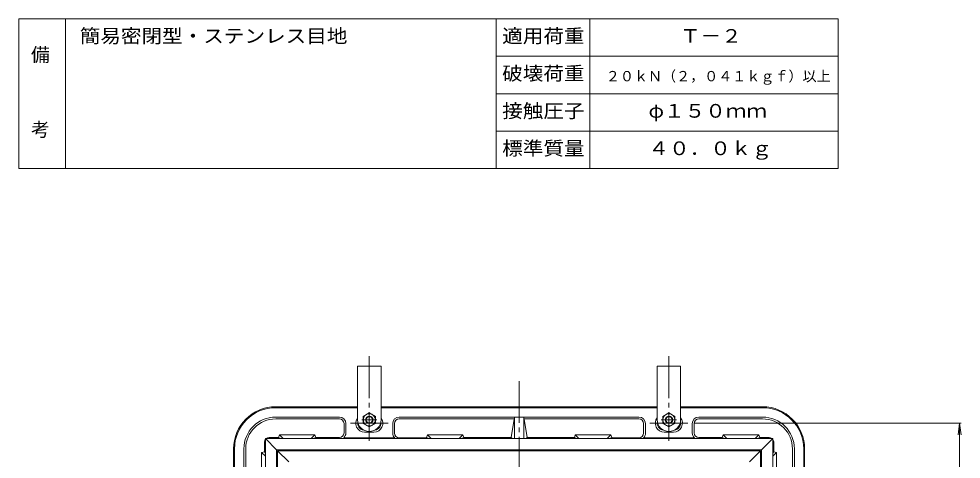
# Model space of a CAD drawing. Units: millimetres, scale not verified. Extents: x -960 to 881, y -690 to 695.
# Drawn here: x -960 to 46, y 225 to 695 of the extents above; entities that cross this region are included whole.
import ezdxf
from ezdxf.enums import TextEntityAlignment as Align

# ---------------------------------------------------------------- set-up
doc = ezdxf.new("R2010")
doc.units = ezdxf.units.MM
doc.header["$LTSCALE"] = 5
doc.linetypes.add('CHAIN1', pattern=[8, 5, -1, 1, -1])
doc.linetypes.add('CHAIN2', pattern=[12, 9, -1, 1, -1])
for name, color, linetype, lineweight in [('0-0_通り芯', 7, 'CHAIN2', 9), ('0-1_躯体', 2, 'Continuous', 9), ('0-3_建具', 4, 'Continuous', 9), ('0-4_その他', 7, 'Continuous', 9), ('0-9', 4, 'Continuous', 9), ('0-A', 2, 'Continuous', 9), ('F-0_F-0ﾚｲﾔ', 7, 'Continuous', 9)]:
    doc.layers.add(name, color=color, linetype=linetype, lineweight=lineweight)
doc.layers.add('F-4_F-4ﾚｲﾔ', color=2, linetype='Continuous')
doc.styles.add('ＭＳ ゴシック', font='')
doc.styles.get('ＭＳ ゴシック').set_extended_font_data('MS Gothic')

msp = doc.modelspace()

# ---------------------------------------------------------------- linework, layer by layer
at = {"layer": '0-0_通り芯'}
for p, q in [((-585.676, 334.779), (-585.676, 244.285)), ((-265.676, 334.779), (-265.676, 244.285)), ((-425.676, 143.668), (-425.676, 307.963)), ((-605.894, 263.176), (-565.506, 263.176)), ((-285.894, 263.176), (-245.506, 263.176))]:
    msp.add_line(p, q, dxfattribs=at)
at = {"layer": '0-1_躯体'}
for p, q in [((-685.676, 280.676), (-598.176, 280.676)), ((-685.675, 279.676), (-598.176, 279.676)), ((-573.176, 280.676), (-425.676, 280.676)), ((-573.176, 279.676), (-425.676, 279.676)), ((-278.176, 280.676), (-425.676, 280.676)), ((-278.176, 279.676), (-425.676, 279.676)), ((-165.676, 280.676), (-253.176, 280.676)), ((-165.676, 279.676), (-253.176, 279.676)), ((-685.676, 269.676), (-617.675, 269.676)), ((-685.675, 267.676), (-617.675, 267.676)), ((-612.675, 252.676), (-612.675, 262.676)), ((-610.675, 262.676), (-610.675, 252.676)), ((-560.676, 262.676), (-560.676, 252.45)), ((-558.675, 252.45), (-558.675, 262.676)), ((-553.675, 269.676), (-425.676, 269.676)), ((-553.675, 267.676), (-430.994, 267.676)), ((-434.176, 247.676), (-430.676, 269.676)), ((-430.676, 269.676), (-430.676, 246.676)), ((-297.676, 269.676), (-425.676, 269.676)), ((-417.176, 247.676), (-420.676, 269.676)), ((-420.676, 269.676), (-420.676, 246.676)), ((-297.676, 267.676), (-420.357, 267.676)), ((-292.676, 252.45), (-292.676, 262.676)), ((-290.676, 262.676), (-290.676, 252.45)), ((-240.676, 262.676), (-240.676, 252.676)), ((-238.676, 252.676), (-238.676, 262.676)), ((-165.676, 269.676), (-233.676, 269.676)), ((-165.676, 267.676), (-233.676, 267.676)), ((-590.676, 253.676), (-580.676, 253.676)), ((-270.676, 253.676), (-260.676, 253.676)), ((-697.676, 242.676), (-697.676, 232.673)), ((-692.676, 247.676), (-682.673, 247.676)), ((-682.673, 247.676), (-681.675, 250.684)), ((-680.235, 246.676), (-682.673, 247.676)), ((-677.714, 246.676), (-681.675, 250.684)), ((-643.676, 250.684), (-681.675, 250.684)), ((-643.676, 250.684), (-647.637, 246.676)), ((-642.679, 247.676), (-645.114, 246.676)), ((-642.679, 247.676), (-643.676, 250.684)), ((-642.679, 247.676), (-617.675, 247.676)), ((-558.574, 247.45), (-613.018, 247.45)), ((-524.748, 247.45), (-553.675, 247.45)), ((-524.673, 247.676), (-523.675, 250.684)), ((-522.235, 246.676), (-524.673, 247.676)), ((-519.714, 246.676), (-523.675, 250.684)), ((-485.676, 250.684), (-523.675, 250.684)), ((-485.676, 250.684), (-489.637, 246.676)), ((-484.678, 247.676), (-487.114, 246.676)), ((-484.678, 247.676), (-485.676, 250.684)), ((-484.678, 247.676), (-434.176, 247.676)), ((-434.176, 247.676), (-433.187, 246.676)), ((-417.176, 247.676), (-418.164, 246.676)), ((-366.673, 247.676), (-417.176, 247.676)), ((-366.673, 247.676), (-365.675, 250.684)), ((-366.673, 247.676), (-364.237, 246.676)), ((-365.675, 250.684), (-361.714, 246.676)), ((-365.675, 250.684), (-327.676, 250.684)), ((-331.637, 246.676), (-327.676, 250.684)), ((-329.117, 246.676), (-326.678, 247.676)), ((-326.678, 247.676), (-327.676, 250.684)), ((-326.604, 247.45), (-297.676, 247.45)), ((-292.777, 247.45), (-238.333, 247.45)), ((-208.673, 247.676), (-233.676, 247.676)), ((-208.673, 247.676), (-207.676, 250.684)), ((-208.673, 247.676), (-206.237, 246.676)), ((-207.676, 250.684), (-203.714, 246.676)), ((-207.676, 250.684), (-169.676, 250.684)), ((-173.637, 246.676), (-169.676, 250.684)), ((-171.116, 246.676), (-168.678, 247.676)), ((-168.678, 247.676), (-169.676, 250.684)), ((-158.676, 247.676), (-168.678, 247.676)), ((-153.676, 242.676), (-153.676, 232.673)), ((-730.675, 235.676), (-730.675, 148.176)), ((-729.676, 235.676), (-729.676, 148.176)), ((-719.675, 235.676), (-719.675, 167.676)), ((-717.675, 235.676), (-717.675, 167.676)), ((-697.676, 232.673), (-700.684, 231.676)), ((-696.675, 227.714), (-700.684, 231.676)), ((-700.684, 193.676), (-700.684, 231.676)), ((-696.675, 230.235), (-697.676, 232.673)), ((-154.676, 230.235), (-153.676, 232.673)), ((-154.676, 227.714), (-150.667, 231.676)), ((-153.676, 232.673), (-150.667, 231.676)), ((-150.667, 193.676), (-150.667, 231.676)), ((-133.676, 235.676), (-133.676, 167.676)), ((-131.676, 235.676), (-131.676, 167.676)), ((-121.676, 235.676), (-121.676, 148.176)), ((-120.676, 235.676), (-120.676, 148.176))]:
    msp.add_line(p, q, dxfattribs=at)
for centre, radius, start, end in [((-685.676, 235.676), 45, 90, 180), ((-685.675, 235.676), 44, 90, 180), ((-165.676, 235.676), 45, 0, 90), ((-165.676, 235.676), 44, 0, 90), ((-685.676, 235.676), 34, 90, 180), ((-685.675, 235.676), 32, 90, 180), ((-617.675, 262.676), 7, 0, 90), ((-617.675, 262.676), 5, 0, 90), ((-590.676, 263.176), 9.5, 142.13443, 270), ((-590.676, 263.176), 7.5, 168.2621, 261.7187), ((-580.676, 263.176), 9.5, 270, 37.86395), ((-580.676, 263.176), 7.5, 278.2813, 11.7379), ((-553.675, 262.676), 7, 90, 180), ((-553.675, 262.676), 5, 90, 180), ((-297.676, 262.676), 7, 0, 90), ((-297.676, 262.676), 5, 0, 90), ((-270.676, 263.176), 9.5, 142.13443, 270), ((-270.676, 263.176), 7.5, 168.2621, 261.7187), ((-260.676, 263.176), 9.5, 270, 37.86395), ((-260.676, 263.176), 7.5, 278.2813, 11.7379), ((-233.676, 262.676), 7, 90, 180), ((-233.676, 262.676), 5, 90, 180), ((-165.676, 235.676), 34, 0, 90), ((-165.676, 235.676), 32, 0, 90), ((-617.675, 252.676), 5, 270, 0), ((-617.675, 252.676), 7, 311.70929, 0), ((-553.675, 252.45), 7, 180, 225.58559), ((-553.675, 252.45), 5, 180, 270), ((-297.676, 252.45), 5, 270, 0), ((-297.676, 252.45), 7, 314.41441, 0), ((-233.676, 252.676), 7, 180, 228.29071), ((-233.676, 252.676), 5, 180, 270), ((-692.676, 242.676), 5, 143.13055, 180), ((-692.676, 242.676), 5, 90, 126.86961), ((-158.676, 242.676), 5, 53.13039, 90), ((-158.676, 242.676), 5, 0, 36.86945)]:
    msp.add_arc(centre, radius, start, end, dxfattribs=at)
at = {"layer": '0-3_建具'}
for p, q in [((-598.176, 324.175), (-598.176, 266.675)), ((-573.176, 324.175), (-598.176, 324.175)), ((-573.176, 324.175), (-573.176, 266.675)), ((-278.176, 324.175), (-278.176, 266.675)), ((-253.176, 324.175), (-278.176, 324.175)), ((-253.176, 324.175), (-253.176, 266.675))]:
    msp.add_line(p, q, dxfattribs=at)
for centre in [(-585.676, 266.675), (-265.676, 266.675)]:
    msp.add_arc(centre, 12.5, 180, 0, dxfattribs=at)
at = {"layer": '0-4_その他'}
for p, q in [((-238.006, 263.176), (46.365, 263.176)), ((44.865, 263.176), (43.233, 250.783)), ((44.865, -311.824), (44.865, 263.176)), ((44.865, 263.176), (46.496, 250.783))]:
    msp.add_line(p, q, dxfattribs=at)
at = {"layer": '0-9'}
for p, q in [((-684.675, 234.676), (-696.675, 246.676)), ((-425.676, 246.676), (-154.676, 246.676)), ((-166.676, 234.676), (-154.676, 246.676)), ((-154.676, 246.676), (-154.676, -24.324)), ((-684.675, 234.676), (-684.675, -24.324)), ((-425.676, 234.676), (-684.675, 234.676)), ((-167.676, 233.676), (-683.676, 233.676)), ((-671.676, 221.676), (-683.676, 233.676)), ((-683.676, -282.324), (-683.676, 233.676)), ((-425.676, 234.676), (-166.676, 234.676)), ((-179.676, 221.676), (-167.676, 233.676)), ((-166.676, 234.676), (-166.676, -24.324))]:
    msp.add_line(p, q, dxfattribs=at)
for points in [[(-425.676, 246.676), (-696.675, 246.676), (-696.675, -24.324)], [(-179.676, -270.324), (-167.676, -282.324), (-167.676, 233.676)]]:
    msp.add_lwpolyline(points, dxfattribs=at)
at = {"layer": '0-A'}
for p, q in [((-585.676, 274.175), (-592.176, 270.422)), ((-265.676, 274.175), (-272.176, 270.422)), ((-592.176, 270.422), (-592.176, 262.928)), ((-585.676, 259.175), (-592.176, 262.928)), ((-585.676, 259.175), (-579.175, 262.928)), ((-272.176, 270.422), (-272.176, 262.928)), ((-265.676, 259.175), (-272.176, 262.928)), ((-265.676, 259.175), (-259.176, 262.928))]:
    msp.add_line(p, q, dxfattribs=at)
at = {"layer": '0-A', "linetype": 'CHAIN1'}
for p, q in [((-577.463, 266.675), (-593.778, 266.675)), ((-257.463, 266.675), (-273.778, 266.675))]:
    msp.add_line(p, q, dxfattribs=at)
at = {"layer": '0-A'}
for points in [[(-585.676, 274.175), (-579.175, 270.422), (-579.175, 262.928)], [(-265.676, 274.175), (-259.176, 270.422), (-259.176, 262.928)]]:
    msp.add_lwpolyline(points, dxfattribs=at)
for centre, radius in [((-585.676, 266.67), 6.5), ((-265.676, 266.67), 6.5), ((-585.676, 266.675), 4), ((-585.676, 266.675), 3.324), ((-265.676, 266.675), 4), ((-265.676, 266.675), 3.324)]:
    msp.add_circle(centre, radius, dxfattribs=at)
at = {"layer": 'F-0_F-0ﾚｲﾔ'}
for p, q in [((-85, 695), (-960, 695)), ((-960, 535), (-960, 695)), ((-910, 535), (-910, 695)), ((-450, 535), (-450, 695)), ((-350, 535), (-350, 695)), ((-85, 535), (-85, 695)), ((-85, 655), (-450, 655)), ((-85, 615), (-450, 615)), ((-85, 575), (-450, 575)), ((-85, 535), (-960, 535))]:
    msp.add_line(p, q, dxfattribs=at)

# ---------------------------------------------------------------- texts
at = {"layer": 'F-4_F-4ﾚｲﾔ', "style": 'ＭＳ ゴシック', "width": 1.1}
for s, p in [('簡易密閉型・ステンレス目地', (-895, 665)), ('適用荷重', (-443.75, 665)), ('Ｔ－２', (-253.75, 665)), ('破壊荷重', (-443.75, 625)), ('接触圧子', (-443.75, 585)), ('φ１５０ｍｍ', (-287.5, 585)), ('標準質量', (-443.75, 545)), ('４０．０ｋｇ', (-287.5, 545))]:
    msp.add_text(s, height=14.66, dxfattribs=at).set_placement(p, align=Align.BOTTOM_LEFT)
at = {"layer": 'F-4_F-4ﾚｲﾔ', "style": 'ＭＳ ゴシック'}
for s, p in [('備', (-947.038, 645)), ('考', (-947.038, 565))]:
    msp.add_text(s, height=14.66, dxfattribs=at).set_placement(p, align=Align.BOTTOM_LEFT)
at = {"layer": 'F-4_F-4ﾚｲﾔ', "color": 7, "style": 'ＭＳ ゴシック'}
msp.add_text('２０ｋＮ（２，０４１ｋｇｆ）以上', height=11, dxfattribs=at).set_placement((-333, 625), align=Align.BOTTOM_LEFT)

doc.saveas('drawing.dxf')
